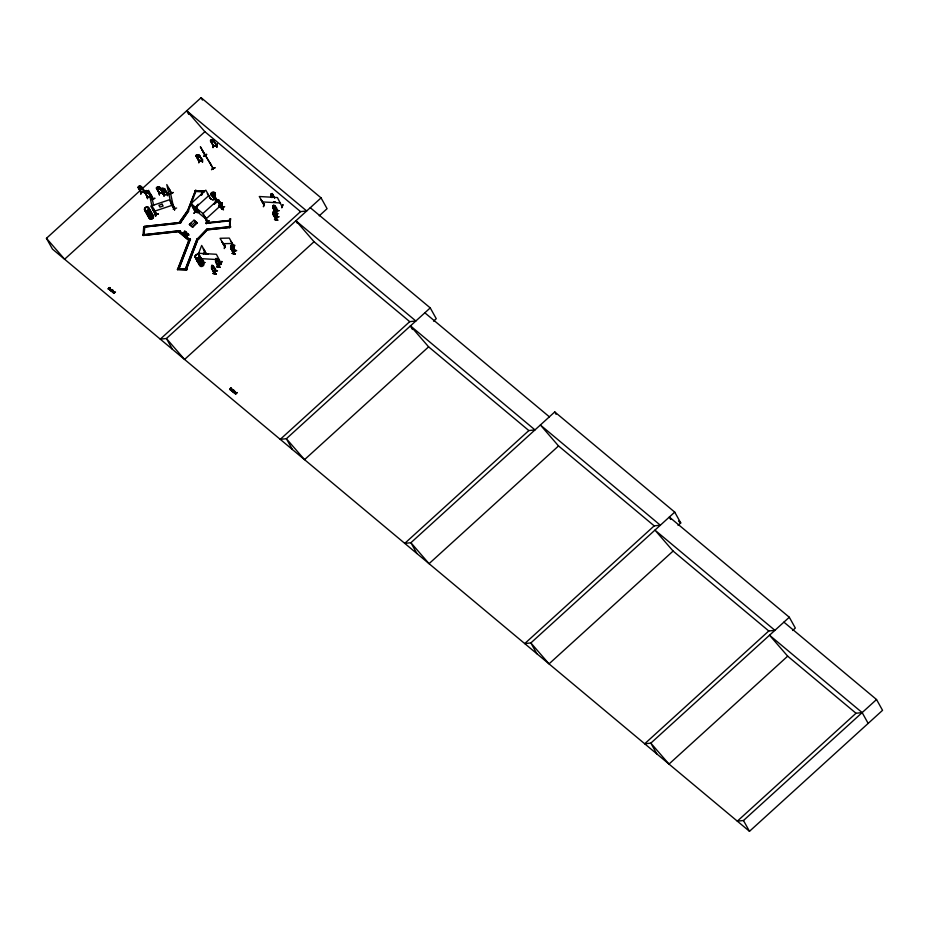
<?xml version="1.0" encoding="UTF-8"?>
<svg xmlns="http://www.w3.org/2000/svg" width="929" height="929" viewBox="0 0 929 929"><rect width="100%" height="100%" fill="white"/><g stroke="black" fill="none" stroke-linecap="round" stroke-linejoin="round"><path stroke-width="1.39" d="M110.156 288.698L110.702 289.291L110.028 290.034M231.936 390.296L231.681 389.228M195.926 155.77L198.922 161.298L202.417 160.717L198.783 161.1M199.166 157.198L199.851 156.165L197.993 157.431L195.868 155.909L196.565 154.829L199.375 155.224L202.383 160.589M196.379 156.757L197.993 157.431M197.761 154.644L199.154 156.095L198.678 156.722L196.843 156.467L196.565 154.829L195.868 155.909M198.841 162.761L198.876 159.591L198.771 162.645M199.05 155.375L202.104 160.636M196.147 155.793L198.852 161.089M202.371 162.192L202.417 159.033L202.568 162.169M185.103 233.109L186.497 232.68L184.743 232.192L186.125 232.006L184.72 232.436L184.79 234.34L184.72 232.436M187.054 234.398L188.424 234.213L187.031 234.642L187.101 236.547L187.066 233.376L187.135 235.107L187.519 233.969L187.426 235.072L188.808 234.886L187.403 235.316M114.279 292.507L113.501 292.124M235.49 393.896L237.023 392.514L235.641 394.012L234.735 393.234L234.886 391.783L234.085 392.352M234.909 392.781L235.85 392.526M110.005 289.685L110.272 288.919L109.587 289.43M189.853 239.728L179.68 231.077L178.972 232.145L188.993 240.518L189.853 239.728L179.831 231.356L143.02 235.42L143.716 227.036L180.528 223.065L144.169 227.082M144.227 227.187L144.227 226.479L180.586 222.461L180.586 223.169M179.889 230.764L143.542 234.782L179.889 230.764L179.889 231.46L143.542 235.478C144.761 217.978 145.574 231.089 143.02 235.42M164.073 194.475C158.255 180.795 161.936 198.249 167.673 194.289M161.588 190.097L163.481 188.947L165.13 189.748L164.468 190.735L161.634 190.143L162.331 188.355L164.514 189.748M167.673 194.138C166.86 193.975 161.391 183.977 164.874 190.387L163.62 191.072L161.774 189.226L161.855 188.262L164.7 188.854M162.064 190.956L163.713 191.676L162.064 190.921M163.283 190.863L161.634 190.108M164.34 188.912L167.394 194.161M164.468 190.735L165.176 189.713M164.038 196.147L164.27 192.953L163.968 196.031M164.096 194.335L161.541 189.11M164.909 191.548L165.606 190.526M167.847 192.675L167.557 195.752M210.871 141.638L212.486 142.404L214.332 141.254M212.242 139.675L213.635 141.15L211.324 141.405L211.057 139.803L213.856 140.442M211.905 139.884C210.209 141.231 214.738 141.858 211.905 139.849M213.542 140.476L216.875 145.83L213.415 146.19L210.349 140.825L211.08 139.826M213.461 144.494L213.043 147.699L213.333 144.622M206.25 222.844L206.296 223.61L206.25 222.844L229.8 220.417L206.354 223.006M210.732 140.651L213.287 145.876M230.45 226.56L230.485 227.326L207.028 229.916L206.993 229.149L230.543 226.722L206.993 229.149M207.028 229.916L207.086 229.324M217.223 144.181L216.747 147.293L217.247 144.192M217.014 144.111L216.724 147.188M229.893 218.849C229.405 239.798 229.091 217.049 230.671 218.942M229.788 226.99L230.578 218.768M231.727 389.425L231.24 390.505L231.623 389.356M138.665 186.276L138.909 187.902L141.22 187.368L139.826 186.021L137.98 187.356M157.059 186.984L157.303 188.599L159.614 188.088L158.22 186.729L156.327 188.088L159.277 193.278L162.761 192.477M162.203 190.004L162.563 189.539C164.247 190.468 162.923 187.6 165.095 189.713M214.46 273.521L211.731 267.773L211.882 265.392M214.576 273.718L215.795 270.49M214.727 273.672L215.667 270.862M219.732 263.673L218.687 266.449M215.563 261.119C219.174 273.927 221.857 261.862 216.678 258.425L215.795 258.587L216.701 258.773M234.77 250.4L233.725 253.652L234.944 250.424M235.025 250.656L231.878 245.151L231.007 245.361L232.459 247.114L231.681 249.135M275.971 213.426C278.99 211.092 276.227 205.309 273.37 205.332L274.392 206.308L273.602 208.328L272.975 206.343L273.509 209.071L274.833 207.864L274.717 205.983L274.833 207.864M277.016 210.662L274.264 205.472M276.006 219.627L277.446 216.771M277.446 216.794L274.264 211.371M113.431 293.007L113.233 292.252M110.818 290.998C110.69 290.405 111.944 291.52 111.515 289.685M224.772 246.893L221.868 241.563L225.213 246.94M225.062 245.361L224.319 248.577L225.073 245.361M231.1 241.47L234.131 246.882L229.289 238.079L220.045 238.288L225.155 247.079M234.631 245.244L233.841 248.368L234.654 245.256M232.865 390.517C234.015 392.479 231.472 390.401 232.459 391.632M111.701 291.288L112.711 290.556M113.826 292.96L113.524 291.741M234.317 392.758L234.062 392.154M235.049 393.327L235.281 393.373M211.115 194.556L212.276 195.171L210.964 194.567L210.825 193.29L213.624 191.897L215.029 192.779L215.284 194.312L214.274 195.717L212.126 196.042L211.173 195.078L211.58 193.708L213.356 192.814L214.843 193.162L215.447 195.009L213.589 196.693L212.474 196.472L215.273 194.927M235.966 392.967L235.734 392.247M146.794 213.31L147.165 212.311A2.299 1.788 -29.1 0 0 147.804 214.901A2.299 1.788 -29.1 0 0 150.835 213.844A2.299 1.788 -29.1 0 0 150.266 211.336M145.505 208.363L145.644 207.771M196.333 255.603L195.845 255.661M203.184 262.326L200.072 256.52L203.068 261.897M215.9 270.687C215.435 267.575 210.732 262.001 211.557 268.318L214.68 273.73L211.522 268.318M277.33 216.631L276.11 219.755L273.091 214.39L273.44 211.498L274.299 211.371L277.306 217.072L274.113 211.568M194.858 191.339L195.009 190.735L204.183 190.909L204.113 191.676L194.858 191.339L204.113 191.676M194.951 191.502L195.009 190.735M177.497 269.503L177.66 268.899L186.822 269.073L186.752 269.84L177.497 269.503L186.752 269.84M177.59 269.665L177.66 268.899M204.02 191.513L204.183 190.909M186.659 269.677L186.822 269.073M184.743 232.192L184.836 231.1L184.825 232.9C181.794 233.516 185.835 232.68 184.79 234.34M185.115 232.865L184.778 231.124L185.382 231.878M109.297 289.593L110.191 289M184.825 232.9L185.219 231.774M272.302 197.366L272.789 196.089L272.197 195.984C271.883 192.106 271.013 199.468 272.197 196.274L272.673 196.344M203.405 260.317L203.335 262.373L198.249 253.245L216.376 254.291L220.893 262.93M221.857 261.467L220.765 264.568L221.88 261.479M264.428 205.181L261.107 199.793L263.964 205.123M264.335 203.683L263.406 206.784L264.463 203.579M281.928 206.354L277.411 197.552L259.284 196.507L264.405 205.332M282.892 204.728L281.801 207.829L282.915 204.74M153.343 199.096L148.535 190.34L151.868 205.669L156.525 213.856M171.772 202.952L174.687 208.398M232.517 391.597L233.771 390.435M231.124 248.995L232.529 247.776L231.797 246.429L231.24 247.869L231.948 249.193L231.948 247.915C233.887 243.235 228.313 249.46 232.459 249.68L232.784 246.789L232.865 248.67M203.288 249.018L206.168 254.174M206.412 254.105L204.81 253.907L208.201 254.14M204.856 262.466L202.638 262.454M187.542 210.616L188.355 211.069L196.24 190.399L195.589 190.317L187.612 210.813L188.552 211.231L180.249 223.018L179.239 222.403L187.542 210.616L188.413 210.976L180.249 223.018M179.378 222.658L187.681 210.871L195.589 190.317M195.984 207.968L196.983 205.402M200.978 195.16L202.476 191.316L203.207 191.56L202.476 191.316M196.077 208.142L197.076 205.576M201.57 194.045L202.568 191.479M196.727 208.224L198.132 204.206M201.628 195.241L203.114 191.397M177.95 268.504L189.435 238.985L190.364 239.101L179.007 268.864L177.95 268.504L179.007 268.864M178.078 268.748L189.435 238.985M178.879 268.62L190.364 239.101M185.614 268.388L197.099 238.858L198.028 238.985L186.671 268.748L185.614 268.388L186.671 268.748M185.742 268.632L197.099 238.858M186.543 268.504L198.028 238.985M198.492 253.663L201.686 245.465L206.517 254.151M203.323 254.383L204.694 250.865M212.578 265.427L215.76 270.966M215.505 261.525L215.83 258.599L216.829 259.609L216.039 261.618M216.515 258.657L219.581 263.685M212.044 269.131L213.31 267.958L213.24 266.077L213.31 267.958M216.852 266.89L220.173 267.308M221.439 264.01L218.176 263.464M217.491 270.862L214.111 270.316L217.432 270.734M233.388 250.203L236.709 250.621L233.307 250.319M231.007 245.326L230.891 247.706L233.609 253.454M271.442 197.471L271.291 193.685L272.72 195.485L272.476 197.343M271.57 196.855L271.233 194.173M273.846 197.087L272.151 193.569L274.67 197.9M273.196 207.91L276.215 213.624L273.045 208.189L273.405 205.332M275.623 202.371L273.405 202.092L275.634 202.116M274.299 211.382L273.405 211.498L274.427 212.509L273.649 214.529M274.415 215.063L274.752 212.184L274.868 214.065L273.544 215.273L274.461 215.11M277.295 210.43L276.087 213.624M275.785 216.376L279.106 216.794L275.704 216.492M277.736 213.728L274.415 213.554M279.002 210.755L275.623 210.209L278.944 210.639M277.771 220.208L274.45 219.511L277.841 220.045M163.667 189.609L162.331 189.725L163.307 190.306L163.028 191.049L164.723 190.863L163.736 189.562M109.332 287.781C105.848 291.671 112.618 284.355 108.693 289.349M231.727 388.577C228.093 392.131 231.193 387.033 230.833 387.892C229.881 390.25 231.472 389.193 231.565 388.461M230.543 389.634L231.124 388.194M272.708 196.333L272.522 194.335M111.84 290.394L111.55 291.056M111.422 290.022L112.432 290.208M113.477 291.694L113.152 291.3M232.958 390.296L233.214 391.225M112.339 291.799L112.653 291.207M233.853 392.096L234.154 392.909M234.654 392.816L235.362 393.699M196.17 211.731L193.418 206.226M207.318 193.592L210.442 198.551M235.176 392.073L234.178 392.189M113.466 292.507L114.511 292.333M234.991 393.048L235.827 393.292M232.087 389.948C230.566 391.214 232.691 389.228 231.228 389.541M147.13 212.265A2.322 1.812 -29.1 0 0 147.723 214.796A2.322 1.812 -29.1 0 0 150.788 213.728L151.044 213.24M216.596 200.78L214.088 196.518M234.944 250.9L231.739 245.361M276.273 219.778L273.068 214.425L273.033 212.544L276.377 219.569M155.561 214.762L150.765 206.075L169.299 199.816L174.153 208.607M139.826 186.021L141.417 186.474L147.49 197.215L144.483 191.688L145.121 190.689L147.932 190.909L150.022 195.404M144.425 191.804L145.156 190.7L145.4 192.349L146.468 192.686L147.711 191.827L146.317 190.468L147.943 191.049M148.454 191.885L146.55 193.29L144.901 192.698M156.838 188.889L159.649 189.272L160.311 188.122M218.663 266.89L215.644 261.502M213.856 197.772C221.392 204.206 209.582 192.233 215.238 198.446M211.278 195.032L212.184 195.833L214.123 195.52L214.773 192.918L211.963 192.361L211.127 194.591M112.734 292.112L111.886 291.462L112.374 290.196M232.97 390.482L234.201 390.644M234.178 391.748L233.957 392.758M161.158 189.284L161.89 188.285M230.926 389.669L230.961 390.075M111.759 291.404L113.071 290.382M233.284 391.933L234.224 391.086M140.825 192.454L138.293 187.182M140.871 192.582L144.796 191.618L147.363 196.867M141.138 186.671L144.088 191.931M162.796 192.558L159.823 187.182L158.22 186.729M184.453 232.227C181.376 232.889 185.545 231.971 184.418 233.667M186.764 234.433C183.733 235.095 187.832 234.178 186.729 235.861M164.433 189.609L162.134 189.864M234.363 391.771L235.002 392.224M199.259 161.24L196.24 155.724M112.525 291.323L112.525 292.31M110.423 289.767L110.272 288.71M213.879 197.784L213.763 196.646M215.842 198.62C212.625 194.695 217.328 200.536 214.75 198.551M197.749 238.567L206.633 229.475L207.272 229.916L198.516 239.241L197.749 238.567L198.516 239.241M197.877 238.799L206.633 229.475M198.388 239.008L207.272 229.916M233.539 391.933L233.899 390.726M107.985 288.803L109.541 287.549M110.052 287.932L108.635 289.233M112.467 290.684L113.059 290.893L112.676 290.103M113.477 292.96L113.21 292.705M113.895 293.25L115.498 291.985L113.779 293.053M233.992 391.214L233.945 390.238M233.411 391.771L234.584 390.912M234.898 392.352L234.77 391.655M237.081 392.63L235.641 394.012M217.072 201.767L218.791 199.967L214.216 204.113L218.942 200.2M219.128 204.961L222.194 202.917L218.605 206.215M219.256 205.181L221.985 202.731M219.465 205.344L222.17 202.882M195.427 211.963L192.442 206.586M195.044 210.964L197.343 212.846M209.489 197.831L211.928 199.572L209.64 197.691M193.917 213.136L196.658 210.662L194.045 213.24M204.299 216.643C205.437 215.772 205.088 220.603 207.492 222.217M222.228 209.095L219.221 203.695M206.482 221.357L208.781 223.25M221.067 208.096L223.517 209.838L221.218 207.957M195.241 211.917L190.619 203.3L202.766 213.449L207.19 221.892M208.874 220.87L206.238 223.424L208.862 220.847L206.238 223.424L229.649 220.847M783.913 622.151L876.535 699.525L882.55 710.325L749.482 831.316L52.465 249.1L46.45 238.3L201.105 97.684L321.074 197.889L327.078 208.688L319.228 215.83M188.715 114.36L186.717 110.76L306.686 210.976L300.543 211.626L204.879 131.709L64.612 259.237L46.45 238.3M195.462 207.69L208.828 195.543M211.498 193.998C212.95 193.546 213.438 196.762 215.005 198.725M211.359 193.836L213.333 192.756M211.951 193.987L212.822 195.311L212.079 194.684M213.229 195.485L213.147 194.893L215.122 197.053M213.101 195.322L216.306 200.745M213.728 195.45L214.494 196.913L213.821 196.17M213.31 195.996L215.342 198.109M213.914 195.543L215.087 197.366L213.589 196.124M211.406 193.406L213.833 196.391M214.924 196.843L216.666 200.049M215.098 197.041L217.131 200.327L214.645 198.353M178.972 232.145L179.831 231.356M189.435 224.353L194.01 220.196L197.076 222.763L192.675 227.233L189.435 224.353L192.675 227.233M189.609 224.667L191.432 223.006M221.218 205.901L217.874 200.432L219.929 202.15M218.001 200.374L221.067 206.041M191.107 225.712L195.682 221.555M218.315 201.314L220.603 203.172M218.896 200.896L219.883 202.777M192.5 226.92L197.076 222.763M220.115 202.359L223.053 207.55M206.017 218.896L220.405 205.808M222.797 207.353L220.777 205.646L223.262 207.62M219.453 206.923L222.217 204.461L219.581 207.028M224.667 206.563L222.136 209.013M188.993 240.518L189.702 239.45M300.543 211.626L160.276 339.155L166.419 338.504L321.074 197.889M297.234 223.181L295.898 220.777L415.855 320.993L409.724 321.643L314.048 241.726L184.569 359.453L166.419 338.504L172.422 349.304M409.724 321.643L280.244 439.359L286.376 438.709L430.243 307.905L310.274 207.701M433.553 321.155L436.258 318.705L430.243 307.905M412.464 329.493L410.467 325.893L534.988 429.906L528.845 430.557L428.617 346.842L304.538 459.658L286.376 438.709L292.391 449.508M528.845 430.557L404.765 543.372L410.908 542.722L554.764 411.919L674.733 512.134L680.736 522.934L678.042 525.384M558.538 445.955L540.376 425.006L660.345 525.21L654.202 525.86L558.538 445.955L429.059 563.671L410.908 542.722L416.912 553.521M654.202 525.86L524.734 643.588L530.865 642.938L674.733 512.134M673.107 551.06L654.945 530.122L774.914 630.326L768.782 630.977L673.107 551.06L549.027 663.875L530.865 642.938L536.881 653.737M768.782 630.977L644.691 743.792L650.834 743.142L789.302 617.239L669.333 517.035L670.668 519.439M792.611 630.489L795.317 628.039L789.302 617.239M868.162 723.401L862.158 712.601L856.015 713.251L787.676 656.176L668.996 764.091L650.834 743.142L656.849 753.942M856.015 713.251L737.324 821.166L743.467 820.516L876.535 699.525M231.17 389.437L230.891 390.424M111.573 289.802L112.386 289.743M233.237 391.643L233.365 390.935M207.991 221.88L205.007 216.48M109.599 289.755L110.226 289.767M235.85 392.584L235.153 392.549M196.274 211.905L194.997 209.629M207.887 222.159L203.01 213.496L217.398 200.409L222.228 209.141M202.081 150.103L205.239 155.747M206.656 154.388L203.532 156.386L206.633 154.365M212.962 168.207L210.059 163.005M214.843 167.87L211.51 169.519L214.831 167.847M211.568 169.635L214.75 167.731M198.794 160.961L202.301 160.403M109.97 289.918L110.028 288.71M113.686 291.822L114.383 291.869M155.909 214.785L152.925 209.339M233.214 390.087L234.828 391.55M150.243 193.662L153.32 199.352M168.567 188.146L171.575 193.569M151.508 199.491L155.004 198.26L151.543 199.561M169.763 193.708L173.27 192.477L169.763 193.72M153.575 208.99L156.548 214.402M170.831 203.3L173.886 208.723L171.145 203.196M155.248 213.38L155.7 216.318L155.189 213.264M173.862 207.097L174.698 209.896M158.383 213.798L154.841 214.878L158.418 213.96M173.166 209.211L176.638 208.026M162.517 192.628L159.509 187.252M202.394 160.752L199.375 155.224M153.773 211.475L172.306 205.216M231.553 390.563L230.915 390.401M271.5 196.716L272.278 194.695M231.251 248.357L232.029 246.336M212.091 268.423L212.88 266.402L211.858 265.427M213.461 146.05L216.875 145.679M145.981 190.677C144.285 192.431 148.791 192.361 145.981 190.642M147.711 192.965L146.55 193.29M140.662 191.246L140.825 194.254L140.86 191.211M144.576 190.375L144.552 193.418L144.552 190.364M144.425 191.85L140.976 192.756L137.968 187.252M150.498 196.251L147.386 197.018L150.579 196.391M147.537 198.643L147.305 195.531L147.467 198.539M162.83 192.582L159.358 193.464L156.687 187.867M159.649 189.272L158.464 189.481M159.416 194.904L159.207 191.792L159.358 194.788M162.796 192.013L162.947 194.126L163.016 192.071M110.632 290.684L111.399 291.23L111.898 290.533M271.256 193.72L272.162 193.522L274.554 197.889M272.569 194.289L271.663 194.498L272.36 194.835M232.308 245.93L231.402 246.104C231.716 249.831 230.706 242.852 231.321 248.496M214.866 198.527L217.003 200.42M214.355 199.259L211.127 193.627L214.483 199.166M111.794 289.523L112.49 289.825M163.713 191.676L164.909 191.513M180.644 222.565L144.227 226.479M206.935 229.753L230.485 227.326M159.393 193.453L156.374 187.937M223.041 243.688L232.296 243.479M195.102 190.898L204.275 191.072M177.753 269.062L186.915 269.236M113.477 291.416L112.711 291.323L113.373 291.822M187.031 236.535C187.821 234.584 185.475 236.372 185.661 234.572M262.28 201.907L280.419 202.952M201.245 258.645L219.383 259.69M164.247 194.66L167.661 194.266L164.665 188.761M113.733 291.462L113.059 290.893M202.638 262.199L204.914 262.57M270.85 194.73L271.93 197.494M271.512 195.102L272.302 196.716L271.5 195.276M272.987 195.171L273.068 197.018M273.335 211.975L274.009 213.751L273.242 212.323M274.415 213.31L277.736 213.751M274.45 213.403L277.806 213.833M195.229 212.067L194.591 211.986M197.238 239.101L198.167 239.229M189.574 239.229L190.503 239.345M231.344 246.58L232.041 248.357L231.24 246.917M232.471 247.892L232.355 246.011M230.833 247.938C229.823 244.397 231.751 251.364 233.899 253.605M215.737 259.075L216.411 260.852L215.644 259.412M217.131 259.307L217.258 261.165L215.946 262.373L217.212 261.154M215.389 259.632L218.779 266.623M211.789 265.868L212.462 267.645L211.696 266.205M216.84 266.855L220.208 267.169M232.796 391.771L232.204 391.318M213.322 192.849L214.727 193.255M187.681 210.871L188.552 211.231M179.239 222.403L180.11 222.763M231.437 246.139L232.111 246.475M112.734 291.567L113.059 292.17M215.098 198.597L214.425 197.9M206.761 229.695L207.388 230.137M271.198 194.161L272.197 197.494M113.384 292.066L112.676 291.451L112.572 292.043M233.818 391.028L234.433 391.562M229.672 389.46L230.833 387.892M206.482 221.334L208.886 223.099M678.518 521.076L680.736 522.934M424.855 312.818L549.376 416.831M862.158 712.601L769.526 635.227L787.676 656.176M211.371 193.429L212.985 195.241M213.136 195.984L211.847 194.637M220.324 203.393L218.594 201.442M214.065 198.899L216.492 200.838L214.03 198.887M193.627 208.7L205.773 218.849M197.25 223.076L194.01 220.196M178.809 231.867L188.831 240.239M232.61 391.469L232.343 390.888M410.467 325.893L428.617 346.842M295.898 220.777L314.048 241.726M186.717 110.76L204.879 131.709M215.029 198.074L214.1 196.936L214.216 197.517M111.805 290.382L111.701 289.802L111.898 290.51M203.37 152.159L211.382 165.339M554.764 411.919L556.099 414.322M743.467 820.516L749.482 831.316M274.09 205.332L277.144 210.883M201.105 97.684L202.441 100.088M213.542 140.337L216.573 145.876M213.217 168.648L200.362 146.759L205.344 155.689M220.022 202.069L223.262 207.655M210.674 198.829L205.82 190.155L191.432 203.23L193.836 207.55M230.694 248.217L233.841 253.663M195.16 209.339L196.495 211.731M221.381 263.941L218.106 263.639M203.393 248.74L206.296 254.232M171.726 193.487L166.802 184.557L170.123 199.886L174.966 208.595M216.225 273.823L212.904 273.405M188.424 234.213L188.796 235.13M187.681 234.085L187.147 233.295L187.461 234.003M186.125 232.006L186.485 232.924M159.451 187.321L162.552 192.779M183.35 232.378L183.733 233.051M147.932 190.909L150.335 195.334M147.618 190.979L150.022 195.299M145.725 190.584L147.154 193.151M152.913 209.246L155.967 214.727M139.234 186.125L140.662 188.692M173.804 206.981L174.501 209.966M169.81 189.957L173.131 205.286M151.543 195.74L153.657 205.495M140.07 188.773L138.444 188.192M151.044 196.832L151.067 194.8L151.009 196.855M162.807 192.013L162.947 194.126M201.825 261.432A2.311 1.8 -29.1 0 1 203.114 263.755A2.311 1.8 -29.1 0 1 200.037 265.195A2.311 1.8 -29.1 0 1 199.294 262.617M203.033 262.802A2.311 1.8 -29.1 0 1 203.718 265.16A2.311 1.8 -29.1 0 1 200.896 266.484A2.311 1.8 -29.1 0 1 199.723 264.347M200.165 258.436A2.311 1.8 -29.1 0 1 201.523 260.596A2.311 1.8 -29.1 0 1 198.725 262.268A2.311 1.8 -29.1 0 1 197.366 260.108A2.311 1.812 -28.5 0 0 198.4 262.257A2.311 1.812 -28.5 0 0 201.187 261.293A2.311 1.812 -28.5 0 0 201.128 258.866M200.745 258.692A2.311 1.8 -29.1 0 1 201.43 261.049A2.311 1.8 -29.1 0 1 198.609 262.373A2.311 1.8 -29.1 0 1 197.436 260.248M201.512 260.062A2.311 1.8 -29.1 0 1 202.197 262.431A2.311 1.8 -29.1 0 1 199.375 263.743A2.311 1.8 -29.1 0 1 198.202 261.618M202.208 261.304A2.311 1.8 -29.1 0 1 202.789 263.824A2.311 1.8 -29.1 0 1 199.735 264.881A2.311 1.8 -29.1 0 1 199.154 262.361M202.267 261.363A2.346 1.835 -29.1 0 1 202.859 263.929A2.346 1.835 -29.1 0 1 199.758 264.997A2.346 1.835 -29.1 0 1 199.166 262.442M201.372 259.818A2.311 1.8 -29.1 0 1 202.057 262.175A2.311 1.8 -29.1 0 1 199.236 263.499A2.311 1.8 -29.1 0 1 198.063 261.363M199.503 257.252A2.311 1.8 -29.1 0 1 200.908 259.237A2.311 1.8 -29.1 0 1 198.423 261.095A2.311 1.8 -29.1 0 1 196.588 259.423M199.178 255.881A2.311 1.8 -29.1 0 1 198.899 259.203A2.311 1.8 -29.1 0 1 195.752 257.937M199.363 256.996A2.311 1.8 -29.1 0 1 200.769 258.994A2.311 1.8 -29.1 0 1 198.283 260.84A2.311 1.8 -29.1 0 1 196.449 259.179M199.038 255.638A2.311 1.8 -29.1 0 1 198.76 258.947A2.311 1.8 -29.1 0 1 195.613 257.693M150.788 214.065A2.311 1.8 -29.1 0 1 152.797 215.888A2.311 1.8 -29.1 0 1 150.08 217.909A2.311 1.8 -29.1 0 1 148.547 215.737M150.742 213.949A2.346 1.835 -29.1 0 1 152.797 215.633A2.346 1.835 -29.1 0 1 150.417 217.839A2.346 1.835 -29.1 0 1 148.35 216.167A2.346 1.835 -29.1 0 0 150.37 217.769A2.346 1.835 -29.1 0 0 152.762 215.551A2.346 1.835 -29.1 0 0 150.695 213.879M149.163 217.978A2.299 1.8 -29.1 0 0 152.751 218.396A2.299 1.8 -29.1 0 0 152.042 215.319A2.299 1.788 -29.1 0 1 153.39 217.223A2.299 1.788 -29.1 0 1 150.916 219.07A2.299 1.788 -29.1 0 1 149.093 217.409M150.788 213.728A2.322 1.812 -29.1 0 0 150.196 211.197A2.311 1.812 -29.1 0 1 150.812 213.775A2.311 1.812 -29.1 0 1 147.746 214.843A2.311 1.812 -29.1 0 1 147.165 212.311A2.311 1.812 -28.6 0 0 147.595 214.762A2.311 1.812 -28.6 0 0 150.568 214.076A2.311 1.812 -28.6 0 0 150.649 211.51M147.641 214.158A2.346 1.835 -29.1 0 0 148.826 216.329A2.346 1.835 -29.1 0 0 151.694 214.982A2.346 1.835 -29.1 0 0 150.997 212.59A2.311 1.8 -29.1 0 1 151.717 215.063A2.311 1.8 -29.1 0 1 148.895 216.387A2.311 1.8 -29.1 0 1 147.723 214.251M150.893 212.451A2.311 1.8 -29.1 0 1 151.578 214.82A2.311 1.8 -29.1 0 1 148.756 216.132A2.311 1.8 -29.1 0 1 147.583 214.007M149.012 209.884A2.311 1.8 -29.1 0 1 150.37 212.044A2.311 1.8 -29.1 0 1 147.572 213.716A2.311 1.8 -29.1 0 1 146.213 211.557A2.346 1.835 -29.1 0 0 147.514 213.658A2.346 1.835 -29.1 0 0 150.359 211.963A2.346 1.835 -29.1 0 0 148.942 209.687A2.346 1.835 -29.1 0 1 150.359 211.963A2.346 1.835 -29.1 0 1 147.467 213.589A2.346 1.835 -29.1 0 1 146.097 211.394M145.261 209.908A2.346 1.835 -29.1 0 0 146.643 212.102A2.346 1.835 -29.1 0 0 149.476 210.395A2.346 1.835 -29.1 0 0 148.106 208.201A2.311 1.8 -29.1 0 1 149.325 210.465A2.311 1.8 -29.1 0 1 146.248 211.905A2.311 1.8 -29.1 0 1 145.505 209.339M148.187 208.398A2.311 1.8 -29.1 0 1 149.105 211.266A2.311 1.8 -29.1 0 1 145.481 211.498M145.307 211.057A2.311 1.8 -29.1 0 1 145.388 210.07M197.041 154.899C196.832 157.64 199.956 155.352 197.041 154.934M162.761 189.168L163.945 190.561L162.761 189.168M232.122 253.443L235.42 253.896L232.122 253.443M273.3 205.773L273.974 207.55L273.335 205.773M140.5 187.228C138.92 189.063 138.758 184.302 140.5 187.228M158.894 187.948C157.303 189.76 157.152 185.01 158.894 187.948M219.569 202.104L218.478 200.559L219.569 202.104M141.916 187.403L140.07 188.831L141.916 187.437M215.47 197.656L212.706 200.118L215.412 197.656M217.758 199.561L215.11 202.127L217.746 199.561M162.087 204.183L158.905 205.251L159.939 207.109L163.121 206.041L162.087 204.183M216.225 273.858L212.904 273.405L216.283 273.939M198.353 210.639L196.274 208.897L199.387 212.497L198.353 210.639M196.391 258.088A2.311 1.8 -29.1 0 0 199.27 255.429A2.311 1.8 -29.1 0 0 195.671 255.01A2.311 1.8 -29.1 0 0 196.391 258.088M196.46 258.216A2.311 1.8 -29.1 0 0 199.34 255.556A2.311 1.8 -29.1 0 0 195.752 255.138A2.311 1.8 -29.1 0 0 196.46 258.216M145.911 210.732A2.299 1.8 -29.1 0 0 148.779 208.061A2.299 1.8 -29.1 0 0 145.203 207.655A2.299 1.8 -29.1 0 0 145.911 210.732M145.981 210.848A2.299 1.8 -29.1 0 0 148.849 208.189A2.299 1.8 -29.1 0 0 145.261 207.771A2.299 1.8 -29.1 0 0 145.981 210.848"/></g></svg>
